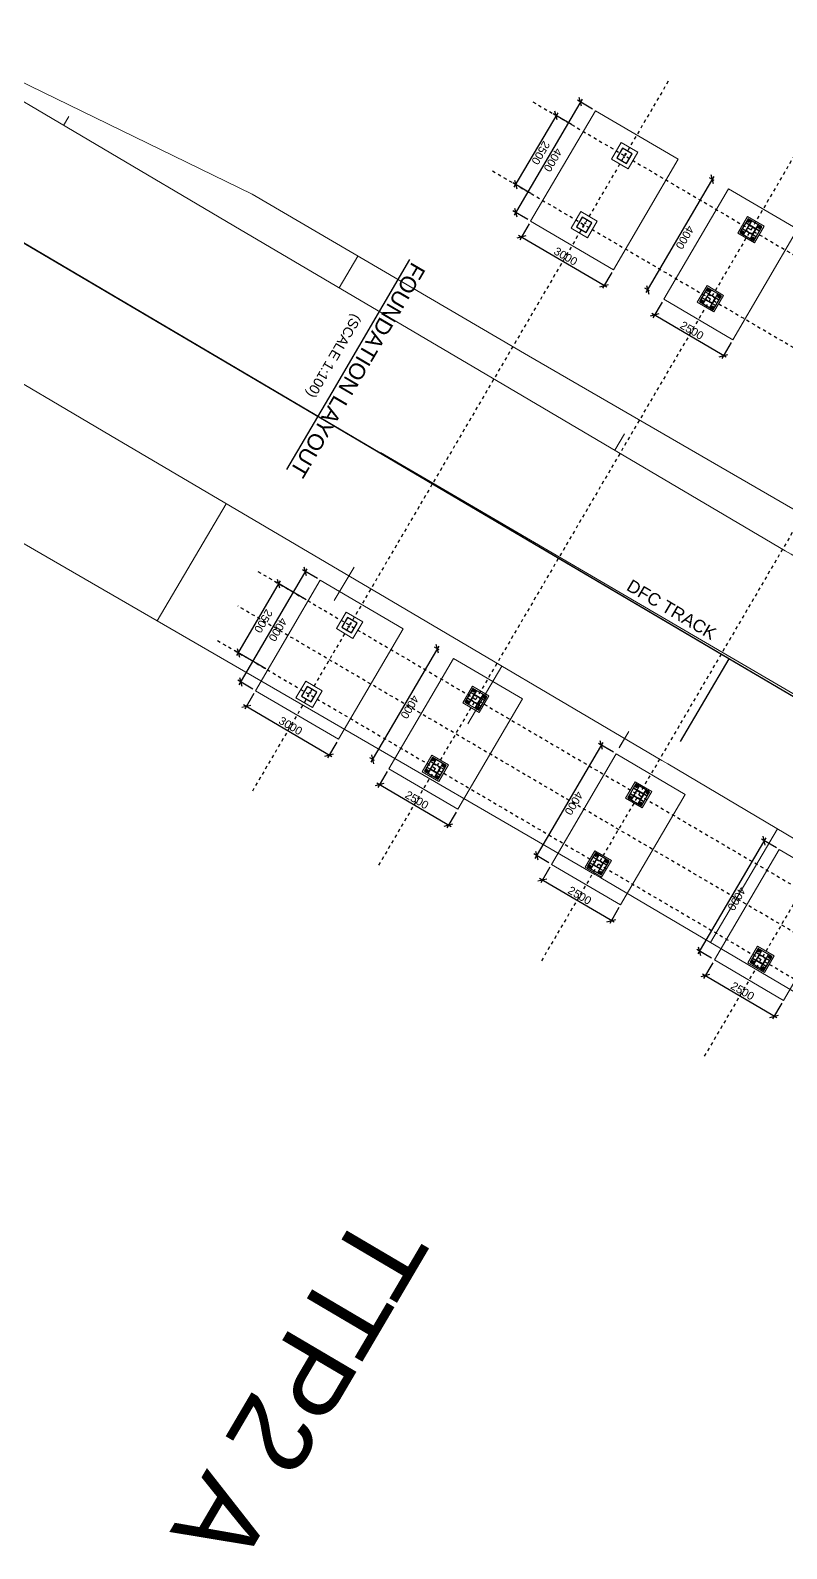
# Model space of a CAD drawing. Header units: metres. Extents: x 593990 to 610403, y 3402023 to 3411833.
# Drawn here: x 599859.04 to 599882.68, y 3408270.12 to 3408317.54 of the extents above; entities that cross this region are included whole.
import ezdxf
from ezdxf.enums import TextEntityAlignment as Align

# ---------------------------------------------------------------- set-up
doc = ezdxf.new("R2010")
doc.units = ezdxf.units.M
doc.header["$MEASUREMENT"] = 0
doc.header["$PDSIZE"] = 1
doc.linetypes.add('CENTER', pattern=[2, 1.25, -0.25, 0.25, -0.25])
doc.linetypes.add('CENTER2', pattern=[1.125, 0.75, -0.125, 0.125, -0.125])
for name, color, linetype in [('AA_P_CEN_0.05', 2, 'CENTER'), ('AA_P_CON_0.30', 1, 'Continuous'), ('AA_P_DIM_0.13', 11, 'Continuous'), ('AA_P_TEX_0.18', 30, 'Continuous'), ('AA_P_TEX_0.25', 1, 'Continuous'), ('AA_P_TEX_0.30', 1, 'Continuous'), ('col', 7, 'Continuous')]:
    doc.layers.add(name, color=color, linetype=linetype)
for name, color, linetype, lineweight in [('AA_P_CON_0.25', 1, 'Continuous', 25), ('C-ALIG-DG-LINE', 1, 'CENTER2', 70), ('C-ALIG-LABL-DG', 1, 'Continuous', 25), ('C-ALIG-LABL-DG-MARK', 1, 'Continuous', 25), ('FOOTINGS', 5, 'Continuous', 9), ('PLAN (341 Km - 361 Km)$0$PROPOSED DFCC TRACK', 1, 'Continuous', 0), ('PROPOSED DFCC TOE LINE', 18, 'Continuous', 0), ('PROPOSED DFCC TOE SLOPES', 239, 'Continuous', 0), ('PROPOSED DFCC TRACK', 1, 'Continuous', 0), ('PROPOSED FORMATION LINE - PLAN', 187, 'Continuous', 0), ('st-obj', 4, 'Continuous', 20)]:
    doc.layers.add(name, color=color, linetype=linetype, lineweight=lineweight)
doc.layers.add('stiffener', color=21, linetype='Continuous', lineweight=5, transparency=0.3)
doc.styles.add('AA-ARIAL', font='arial.ttf')
doc.styles.add('Arial', font='arial.ttf')
doc.styles.get("Standard").update_dxf_attribs({"font": 'arial.ttf'})
doc.styles.add('Style-Arial', font='arial.ttf')
doc.dimstyles.new('1-125', dxfattribs={"dimscale": 125, "dimtxt": 2.5, "dimasz": 2, "dimexe": 1, "dimexo": 1, "dimgap": 0.5, "dimtad": 1, "dimtoh": 1, "dimdec": 0, "dimzin": 0, "dimdsep": 46, "dimtxsty": 'AA-ARIAL', "dimblk": 'OBLIQUE', "dimcen": 0.09, "dimdle": 1, "dimclrd": 256, "dimclre": 256, "dimclrt": 30, "dimaunit": 1, "dimadec": 3, "dimazin": 0, "dimtfac": 1, "dimtdec": 0, "dimtofl": 0, "dimtmove": 0, "dimatfit": 3, "dimfxl": 1, "dimtolj": 1, "dimtzin": 0, "dimlwd": -1, "dimlwe": -1, "dimarcsym": 0})
doc.dimstyles.get("Standard").update_dxf_attribs({"dimtxt": 0.18, "dimasz": 0.18, "dimexe": 0.18, "dimexo": 0.0625, "dimgap": 0.09, "dimtad": 0, "dimtih": 1, "dimtoh": 1, "dimdec": 4, "dimzin": 0, "dimdsep": 46, "dimtxsty": 'Standard', "dimcen": 0.09, "dimadec": 0, "dimazin": 0, "dimtfac": 1, "dimtdec": 4, "dimtofl": 0, "dimtmove": 0, "dimatfit": 3, "dimfxl": 1, "dimtolj": 1, "dimtzin": 0, "dimarcsym": 0})

# ---------------------------------------------------------------- blocks, each defined once
blk = doc.blocks.new('_OBLIQUE')
blk.add_line((-0.5, -0.5), (0.5, 0.5))
blk = doc.blocks.new('*D23')
at = {"layer": 'AA_P_DIM_0.13', "transparency": 16777216}
for p, q in [((318899, -162288), (318899, -162943)), ((321399, -162288), (321399, -162943)), ((318799, -162843), (321499, -162843))]:
    blk.add_line(p, q, dxfattribs=at)
at = {"layer": 'Defpoints', "color": 0, "lineweight": 30, "transparency": 16777216}
for p in [(318899, -162188), (321399, -162188), (321399, -162843)]:
    blk.add_point(p, dxfattribs=at)
at = {"layer": 'AA_P_DIM_0.13', "transparency": 16777216, "xscale": 200, "yscale": 200, "zscale": 200, "rotation": 180}
blk.add_blockref('_OBLIQUE', (318899, -162843), dxfattribs=at)
at = {"layer": 'AA_P_DIM_0.13', "transparency": 16777216, "xscale": 200, "yscale": 200, "zscale": 200}
blk.add_blockref('_OBLIQUE', (321399, -162843), dxfattribs=at)
at = {"layer": 'AA_P_DIM_0.13', "color": 30, "transparency": 16777216, "insert": (320149, -162666), "char_height": 250, "attachment_point": 5, "style": 'AA-ARIAL'}
blk.add_mtext('\\A1;2500', dxfattribs=at)
blk = doc.blocks.new('A$C2C2805AD')
for points in [[(-2, 15), (32, 15)], [(15, 32), (15, -2)]]:
    blk.add_lwpolyline(points)
blk.add_circle((15, 15), 15)
blk = doc.blocks.new('600X600 N')
at = {"layer": 'AA_P_CON_0.30', "color": 1}
for points in [[(528275, -615752), (528350, -615752), (528350, -615827), (528275, -615827)], [(528675, -615752), (528750, -615752), (528750, -615827), (528675, -615827)], [(528275, -616152), (528350, -616152), (528350, -616227), (528275, -616227)], [(528675, -616152), (528750, -616152), (528750, -616227), (528675, -616227)]]:
    blk.add_lwpolyline(points, close=True, dxfattribs=at)
at = {"layer": 'AA_P_TEX_0.30', "color": 1, "ltscale": 1.5}
blk.add_lwpolyline([(528263, -616240), (528763, -616240), (528763, -615740), (528263, -615740)], close=True, dxfattribs=at)
at = {"layer": 'col', "color": 1, "ltscale": 1.5}
for p, q in [((528388, -616090), (528388, -615890)), ((528394, -615914), (528394, -616065)), ((528404, -615903), (528458, -615897)), ((528463, -615890), (528463, -615892)), ((528563, -615890), (528563, -615892)), ((528638, -615890), (528563, -615890)), ((528622, -615903), (528568, -615897)), ((528632, -615914), (528632, -616065)), ((528638, -616090), (528638, -615890)), ((528388, -616090), (528463, -616090)), ((528404, -616076), (528458, -616082)), ((528463, -616090), (528463, -616087)), ((528563, -616090), (528563, -616087)), ((528638, -616090), (528563, -616090)), ((528622, -616076), (528568, -616082))]:
    blk.add_line(p, q, dxfattribs=at)
for centre, radius, start, end in [((528405, -615914), 11, 96, 180), ((528457, -615892), 5.5, 276, 0), ((528568, -615892), 5.5, 180, 264), ((528621, -615914), 11, 0, 84), ((528405, -616065), 11, 180, 264), ((528457, -616087), 5.5, 0, 84), ((528568, -616087), 5.5, 96, 180), ((528621, -616065), 11, 276, 0)]:
    blk.add_arc(centre, radius, start, end, dxfattribs=at)
at = {"layer": 'st-obj', "color": 1, "lineweight": 0}
blk.add_lwpolyline([(528213, -616290), (528813, -616290), (528813, -615690), (528213, -615690)], close=True, dxfattribs=at)
at = {"layer": 'stiffener', "color": 1}
for p, q in [((528283, -615880), (528743, -615880)), ((528283, -615890), (528743, -615890)), ((528388, -615760), (528388, -615880)), ((528398, -615760), (528388, -615760)), ((528398, -615760), (528398, -615880)), ((528628, -615760), (528628, -615880)), ((528628, -615760), (528638, -615760)), ((528638, -615760), (528638, -615880)), ((528283, -616090), (528743, -616090)), ((528283, -616100), (528743, -616100)), ((528388, -616220), (528388, -616100)), ((528398, -616220), (528388, -616220)), ((528398, -616220), (528398, -616100)), ((528628, -616220), (528628, -616100)), ((528628, -616220), (528638, -616220)), ((528638, -616220), (528638, -616100))]:
    blk.add_line(p, q, dxfattribs=at)
for points in [[(528283, -615880), (528283, -615890)], [(528743, -615890), (528743, -615880)], [(528283, -616100), (528283, -616090)], [(528743, -616090), (528743, -616100)]]:
    blk.add_lwpolyline(points, dxfattribs=at)
at = {"layer": 'AA_P_CON_0.25', "color": 1, "xscale": -1}
blk.add_blockref('A$C2C2805AD', (528328, -615805), dxfattribs=at)
at = {"layer": 'AA_P_CON_0.25', "color": 1}
blk.add_blockref('A$C2C2805AD', (528698, -615805), dxfattribs=at)
at = {"layer": 'AA_P_CON_0.25', "color": 1, "rotation": 180}
blk.add_blockref('A$C2C2805AD', (528328, -616175), dxfattribs=at)
at = {"layer": 'AA_P_CON_0.25', "color": 1, "xscale": -1, "rotation": 180}
blk.add_blockref('A$C2C2805AD', (528698, -616175), dxfattribs=at)
blk = doc.blocks.new('*D33')
at = {"layer": 'AA_P_DIM_0.13', "transparency": 16777216}
for p, q in [((339721, -158759), (339721, -161959)), ((339249, -158859), (339821, -158859)), ((339249, -161859), (339821, -161859))]:
    blk.add_line(p, q, dxfattribs=at)
at = {"layer": 'Defpoints', "color": 0, "lineweight": 30, "transparency": 16777216}
for p in [(339149, -158859, 3009), (339149, -161859, 3009), (339721, -161859)]:
    blk.add_point(p, dxfattribs=at)
at = {"layer": 'AA_P_DIM_0.13', "transparency": 16777216, "xscale": 200, "yscale": 200, "zscale": 200}
for p, rotation in [((339721, -158859), 90), ((339721, -161859), 270)]:
    blk.add_blockref('_OBLIQUE', p, dxfattribs=dict(at, rotation=rotation))
at = {"layer": 'AA_P_DIM_0.13', "color": 30, "transparency": 16777216, "insert": (339543, -160359), "char_height": 250, "attachment_point": 5, "rotation": 90, "style": 'AA-ARIAL'}
blk.add_mtext('\\A1;3000', dxfattribs=at)
blk = doc.blocks.new('*D34')
at = {"layer": 'AA_P_DIM_0.13', "transparency": 16777216}
for p, q in [((335149, -161959), (335149, -162501)), ((339149, -161959), (339149, -162501)), ((335049, -162401), (339249, -162401))]:
    blk.add_line(p, q, dxfattribs=at)
at = {"layer": 'Defpoints', "color": 0, "lineweight": 30, "transparency": 16777216}
for p in [(335149, -161859, 3009), (339149, -161859, 3009), (339149, -162401)]:
    blk.add_point(p, dxfattribs=at)
at = {"layer": 'AA_P_DIM_0.13', "transparency": 16777216, "xscale": 200, "yscale": 200, "zscale": 200, "rotation": 180}
blk.add_blockref('_OBLIQUE', (335149, -162401), dxfattribs=at)
at = {"layer": 'AA_P_DIM_0.13', "transparency": 16777216, "xscale": 200, "yscale": 200, "zscale": 200}
blk.add_blockref('_OBLIQUE', (339149, -162401), dxfattribs=at)
at = {"layer": 'AA_P_DIM_0.13', "color": 30, "transparency": 16777216, "insert": (337149, -162224), "char_height": 250, "attachment_point": 5, "style": 'AA-ARIAL'}
blk.add_mtext('\\A1;4000', dxfattribs=at)
blk = doc.blocks.new('*D35')
at = {"layer": 'AA_P_DIM_0.13', "transparency": 16777216}
for p, q in [((339249, -154534), (339821, -154534)), ((339721, -154434), (339721, -157134)), ((339249, -157034), (339821, -157034))]:
    blk.add_line(p, q, dxfattribs=at)
at = {"layer": 'Defpoints', "color": 0, "lineweight": 30, "transparency": 16777216}
for p in [(339149, -154534, 3009), (339149, -157034, 3009), (339721, -157034)]:
    blk.add_point(p, dxfattribs=at)
at = {"layer": 'AA_P_DIM_0.13', "transparency": 16777216, "xscale": 200, "yscale": 200, "zscale": 200}
for p, rotation in [((339721, -154534), 90), ((339721, -157034), 270)]:
    blk.add_blockref('_OBLIQUE', p, dxfattribs=dict(at, rotation=rotation))
at = {"layer": 'AA_P_DIM_0.13', "color": 30, "transparency": 16777216, "insert": (339543, -155784), "char_height": 250, "attachment_point": 5, "rotation": 90, "style": 'AA-ARIAL'}
blk.add_mtext('\\A1;2500', dxfattribs=at)
blk = doc.blocks.new('*D36')
at = {"layer": 'AA_P_DIM_0.13', "transparency": 16777216}
for p, q in [((335049, -157622), (339249, -157622)), ((335149, -157554), (335149, -157722)), ((339149, -157554), (339149, -157722))]:
    blk.add_line(p, q, dxfattribs=at)
at = {"layer": 'Defpoints', "color": 0, "lineweight": 30, "transparency": 16777216}
for p in [(335149, -157454, 3009), (339149, -157454, 3009), (339149, -157622)]:
    blk.add_point(p, dxfattribs=at)
at = {"layer": 'AA_P_DIM_0.13', "transparency": 16777216, "xscale": 200, "yscale": 200, "zscale": 200, "rotation": 180}
blk.add_blockref('_OBLIQUE', (335149, -157622), dxfattribs=at)
at = {"layer": 'AA_P_DIM_0.13', "transparency": 16777216, "xscale": 200, "yscale": 200, "zscale": 200}
blk.add_blockref('_OBLIQUE', (339149, -157622), dxfattribs=at)
at = {"layer": 'AA_P_DIM_0.13', "color": 30, "transparency": 16777216, "insert": (337149, -157444), "char_height": 250, "attachment_point": 5, "style": 'AA-ARIAL'}
blk.add_mtext('\\A1;4000', dxfattribs=at)
blk = doc.blocks.new('*D37')
at = {"layer": 'AA_P_DIM_0.13', "transparency": 16777216}
for p, q in [((339249, -148634), (339821, -148634)), ((339721, -148534), (339721, -151234)), ((339249, -151134), (339821, -151134))]:
    blk.add_line(p, q, dxfattribs=at)
at = {"layer": 'Defpoints', "color": 0, "lineweight": 30, "transparency": 16777216}
for p in [(339149, -148634, 3009), (339149, -151134, 3009), (339721, -151134)]:
    blk.add_point(p, dxfattribs=at)
at = {"layer": 'AA_P_DIM_0.13', "transparency": 16777216, "xscale": 200, "yscale": 200, "zscale": 200}
for p, rotation in [((339721, -148634), 90), ((339721, -151134), 270)]:
    blk.add_blockref('_OBLIQUE', p, dxfattribs=dict(at, rotation=rotation))
at = {"layer": 'AA_P_DIM_0.13', "color": 30, "transparency": 16777216, "insert": (339543, -149884), "char_height": 250, "attachment_point": 5, "rotation": 90, "style": 'AA-ARIAL'}
blk.add_mtext('\\A1;2500', dxfattribs=at)
blk = doc.blocks.new('*D38')
at = {"layer": 'AA_P_DIM_0.13', "transparency": 16777216}
for p, q in [((335149, -151234), (335149, -151776)), ((339149, -151234), (339149, -151776)), ((335049, -151676), (339249, -151676))]:
    blk.add_line(p, q, dxfattribs=at)
at = {"layer": 'Defpoints', "color": 0, "lineweight": 30, "transparency": 16777216}
for p in [(335149, -151134, 3009), (339149, -151134, 3009), (339149, -151676)]:
    blk.add_point(p, dxfattribs=at)
at = {"layer": 'AA_P_DIM_0.13', "transparency": 16777216, "xscale": 200, "yscale": 200, "zscale": 200, "rotation": 180}
blk.add_blockref('_OBLIQUE', (335149, -151676), dxfattribs=at)
at = {"layer": 'AA_P_DIM_0.13', "transparency": 16777216, "xscale": 200, "yscale": 200, "zscale": 200}
blk.add_blockref('_OBLIQUE', (339149, -151676), dxfattribs=at)
at = {"layer": 'AA_P_DIM_0.13', "color": 30, "transparency": 16777216, "insert": (337149, -151499), "char_height": 250, "attachment_point": 5, "style": 'AA-ARIAL'}
blk.add_mtext('\\A1;4000', dxfattribs=at)
blk = doc.blocks.new('*D39')
at = {"layer": 'AA_P_DIM_0.13', "transparency": 16777216}
for p, q in [((335899, -161926), (335899, -163023)), ((338399, -161926), (338399, -163023)), ((338499, -162923), (335799, -162923))]:
    blk.add_line(p, q, dxfattribs=at)
at = {"layer": 'Defpoints', "color": 0, "lineweight": 30, "transparency": 16777216}
for p in [(335899, -161826), (338399, -161826), (335899, -162923)]:
    blk.add_point(p, dxfattribs=at)
at = {"layer": 'AA_P_DIM_0.13', "transparency": 16777216, "xscale": 200, "yscale": 200, "zscale": 200, "rotation": 180}
blk.add_blockref('_OBLIQUE', (335899, -162923), dxfattribs=at)
at = {"layer": 'AA_P_DIM_0.13', "transparency": 16777216, "xscale": 200, "yscale": 200, "zscale": 200}
blk.add_blockref('_OBLIQUE', (338399, -162923), dxfattribs=at)
at = {"layer": 'AA_P_DIM_0.13', "color": 30, "transparency": 16777216, "insert": (337149, -162746), "char_height": 250, "attachment_point": 5, "style": 'AA-ARIAL'}
blk.add_mtext('\\A1;2500', dxfattribs=at)
blk = doc.blocks.new('*D40')
at = {"layer": 'AA_P_DIM_0.13', "transparency": 16777216}
for p, q in [((339249, -142734), (339821, -142734)), ((339721, -142634), (339721, -145334)), ((339249, -145234), (339821, -145234))]:
    blk.add_line(p, q, dxfattribs=at)
at = {"layer": 'Defpoints', "color": 0, "lineweight": 30, "transparency": 16777216}
for p in [(339149, -142734, 3009), (339149, -145234, 3009), (339721, -145234)]:
    blk.add_point(p, dxfattribs=at)
at = {"layer": 'AA_P_DIM_0.13', "transparency": 16777216, "xscale": 200, "yscale": 200, "zscale": 200}
for p, rotation in [((339721, -142734), 90), ((339721, -145234), 270)]:
    blk.add_blockref('_OBLIQUE', p, dxfattribs=dict(at, rotation=rotation))
at = {"layer": 'AA_P_DIM_0.13', "color": 30, "transparency": 16777216, "insert": (339543, -143984), "char_height": 250, "attachment_point": 5, "rotation": 90, "style": 'AA-ARIAL'}
blk.add_mtext('\\A1;2500', dxfattribs=at)
blk = doc.blocks.new('*D41')
at = {"layer": 'AA_P_DIM_0.13', "transparency": 16777216}
for p, q in [((335149, -145334), (335149, -145876)), ((339149, -145334), (339149, -145876)), ((335049, -145776), (339249, -145776))]:
    blk.add_line(p, q, dxfattribs=at)
at = {"layer": 'Defpoints', "color": 0, "lineweight": 30, "transparency": 16777216}
for p in [(335149, -145234, 3009), (339149, -145234, 3009), (339149, -145776)]:
    blk.add_point(p, dxfattribs=at)
at = {"layer": 'AA_P_DIM_0.13', "transparency": 16777216, "xscale": 200, "yscale": 200, "zscale": 200, "rotation": 180}
blk.add_blockref('_OBLIQUE', (335149, -145776), dxfattribs=at)
at = {"layer": 'AA_P_DIM_0.13', "transparency": 16777216, "xscale": 200, "yscale": 200, "zscale": 200}
blk.add_blockref('_OBLIQUE', (339149, -145776), dxfattribs=at)
at = {"layer": 'AA_P_DIM_0.13', "color": 30, "transparency": 16777216, "insert": (337149, -145599), "char_height": 250, "attachment_point": 5, "style": 'AA-ARIAL'}
blk.add_mtext('\\A1;4000', dxfattribs=at)
blk = doc.blocks.new('*D15')
at = {"layer": 'AA_P_DIM_0.13', "transparency": 16777216}
for p, q in [((322721, -158759), (322721, -161959)), ((322249, -158859), (322821, -158859)), ((322249, -161859), (322821, -161859))]:
    blk.add_line(p, q, dxfattribs=at)
at = {"layer": 'Defpoints', "color": 0, "lineweight": 30, "transparency": 16777216}
for p in [(322149, -158859, 3009), (322149, -161859, 3009), (322721, -161859)]:
    blk.add_point(p, dxfattribs=at)
at = {"layer": 'AA_P_DIM_0.13', "transparency": 16777216, "xscale": 200, "yscale": 200, "zscale": 200}
for p, rotation in [((322721, -158859), 90), ((322721, -161859), 270)]:
    blk.add_blockref('_OBLIQUE', p, dxfattribs=dict(at, rotation=rotation))
at = {"layer": 'AA_P_DIM_0.13', "color": 30, "transparency": 16777216, "insert": (322543, -160359), "char_height": 250, "attachment_point": 5, "rotation": 90, "style": 'AA-ARIAL'}
blk.add_mtext('\\A1;3000', dxfattribs=at)
blk = doc.blocks.new('*D16')
at = {"layer": 'AA_P_DIM_0.13', "transparency": 16777216}
for p, q in [((318149, -161959), (318149, -162501)), ((322149, -161959), (322149, -162501)), ((318049, -162401), (322249, -162401))]:
    blk.add_line(p, q, dxfattribs=at)
at = {"layer": 'Defpoints', "color": 0, "lineweight": 30, "transparency": 16777216}
for p in [(318149, -161859, 3009), (322149, -161859, 3009), (322149, -162401)]:
    blk.add_point(p, dxfattribs=at)
at = {"layer": 'AA_P_DIM_0.13', "transparency": 16777216, "xscale": 200, "yscale": 200, "zscale": 200, "rotation": 180}
blk.add_blockref('_OBLIQUE', (318149, -162401), dxfattribs=at)
at = {"layer": 'AA_P_DIM_0.13', "transparency": 16777216, "xscale": 200, "yscale": 200, "zscale": 200}
blk.add_blockref('_OBLIQUE', (322149, -162401), dxfattribs=at)
at = {"layer": 'AA_P_DIM_0.13', "color": 30, "transparency": 16777216, "insert": (320149, -162224), "char_height": 250, "attachment_point": 5, "style": 'AA-ARIAL'}
blk.add_mtext('\\A1;4000', dxfattribs=at)
blk = doc.blocks.new('*D17')
at = {"layer": 'AA_P_DIM_0.13', "transparency": 16777216}
for p, q in [((322249, -154534), (322821, -154534)), ((322721, -154434), (322721, -157134)), ((322249, -157034), (322821, -157034))]:
    blk.add_line(p, q, dxfattribs=at)
at = {"layer": 'Defpoints', "color": 0, "lineweight": 30, "transparency": 16777216}
for p in [(322149, -154534, 3009), (322149, -157034, 3009), (322721, -157034)]:
    blk.add_point(p, dxfattribs=at)
at = {"layer": 'AA_P_DIM_0.13', "transparency": 16777216, "xscale": 200, "yscale": 200, "zscale": 200}
for p, rotation in [((322721, -154534), 90), ((322721, -157034), 270)]:
    blk.add_blockref('_OBLIQUE', p, dxfattribs=dict(at, rotation=rotation))
at = {"layer": 'AA_P_DIM_0.13', "color": 30, "transparency": 16777216, "insert": (322543, -155784), "char_height": 250, "attachment_point": 5, "rotation": 90, "style": 'AA-ARIAL'}
blk.add_mtext('\\A1;2500', dxfattribs=at)
blk = doc.blocks.new('*D18')
at = {"layer": 'AA_P_DIM_0.13', "transparency": 16777216}
for p, q in [((318049, -157622), (322249, -157622)), ((318149, -157554), (318149, -157722)), ((322149, -157554), (322149, -157722))]:
    blk.add_line(p, q, dxfattribs=at)
at = {"layer": 'Defpoints', "color": 0, "lineweight": 30, "transparency": 16777216}
for p in [(318149, -157454, 3009), (322149, -157454, 3009), (322149, -157622)]:
    blk.add_point(p, dxfattribs=at)
at = {"layer": 'AA_P_DIM_0.13', "transparency": 16777216, "xscale": 200, "yscale": 200, "zscale": 200, "rotation": 180}
blk.add_blockref('_OBLIQUE', (318149, -157622), dxfattribs=at)
at = {"layer": 'AA_P_DIM_0.13', "transparency": 16777216, "xscale": 200, "yscale": 200, "zscale": 200}
blk.add_blockref('_OBLIQUE', (322149, -157622), dxfattribs=at)
at = {"layer": 'AA_P_DIM_0.13', "color": 30, "transparency": 16777216, "insert": (320149, -157444), "char_height": 250, "attachment_point": 5, "style": 'AA-ARIAL'}
blk.add_mtext('\\A1;4000', dxfattribs=at)
blk = doc.blocks.new('A$Ce50dc563')
h = blk.add_hatch(color=1)
h.dxf.hatch_style = 1
h.paths.add_polyline_path([(-39, 0), (-55, 0), (-55, -16, 0.414214)])
h.paths.add_polyline_path([(-39, 0, 0.414214), (-55, 16), (-55, 0)])
h.paths.add_polyline_path([(-55, 0), (-55, 16, 0.414214), (-71, 0)])
h.paths.add_polyline_path([(-71, 0, 0.414214), (-55, -16), (-55, 0)])
h = blk.add_hatch(color=1)
h.dxf.hatch_style = 1
h.paths.add_polyline_path([(71, 0), (55, 0), (55, -16, 0.414214)])
h.paths.add_polyline_path([(71, 0, 0.414214), (55, 16), (55, 0)])
h.paths.add_polyline_path([(55, 0), (55, 16, 0.414214), (39, 0)])
h.paths.add_polyline_path([(39, 0, 0.414214), (55, -16), (55, 0)])
at = {"color": 1, "linetype": 'CENTER', "lineweight": 5}
for p, q in [((-30, 0), (-80, 0)), ((-55, -25), (-55, 25)), ((80, 0), (30, 0)), ((55, -25), (55, 25))]:
    blk.add_line(p, q, dxfattribs=at)
at = {"color": 1}
blk.add_lwpolyline([(175, -175), (175, 175), (-175, 175), (-175, -175)], close=True, dxfattribs=at)
for centre in [(-55, 0), (55, 0)]:
    blk.add_circle(centre, 16, dxfattribs=at)
at = {"layer": 'st-obj', "color": 1, "lineweight": 0}
blk.add_lwpolyline([(-300, 300), (-300, -300), (300, -300), (300, 300)], close=True, dxfattribs=at)
blk = doc.blocks.new('*D68')
at = {"layer": 'Defpoints', "color": 0, "transparency": 16777216}
for p in [(599871.978, 3408342.939), (599854.581, 3408313.396), (599854.581, 3408313.396)]:
    blk.add_point(p, dxfattribs=at)
at = {"layer": 'PROPOSED DFCC TRACK', "color": 0, "lineweight": -2, "transparency": 16777216}
for p, q in [((599870.709, 3408340.785), (599863.861, 3408329.156)), ((599855.849, 3408315.55), (599862.697, 3408327.179))]:
    blk.add_line(p, q, dxfattribs=at)
at = {"layer": 'PROPOSED DFCC TRACK', "color": 0, "transparency": 16777216}
for points in [[(599870.35, 3408340.997), (599871.068, 3408340.574), (599871.978, 3408342.939)], [(599855.49, 3408315.761), (599856.208, 3408315.339), (599854.581, 3408313.396)]]:
    blk.add_solid(points, dxfattribs=at)
at = {"layer": 'PROPOSED DFCC TRACK', "color": 0, "lineweight": 0, "transparency": 16777216, "insert": (599863.279, 3408328.168), "char_height": 2, "attachment_point": 5, "rotation": 149, "style": 'Style-Arial'}
blk.add_mtext('\\A1;34.285m', dxfattribs=at)
blk = doc.blocks.new('TerminatorOpen_0.5')
at = {"color": 0, "linetype": 'ByBlock', "lineweight": -2}
for q in [(-1, 0.25), (-1, 0), (-1, -0.25)]:
    blk.add_line((0, 0), q, dxfattribs=at)
blk = doc.blocks.new('sdf')
at = {"layer": 'AA_P_CEN_0.05', "ltscale": 1.5}
for p, q in [((318898.6, -163679), (318898.6, -132261.2)), ((321398.6, -163679), (321398.6, -132261.2)), ((335898.6, -163679), (335898.6, -132261.2)), ((337148.6, -132261.2), (337148.6, -163679)), ((338398.6, -163679), (338398.6, -132261.2))]:
    blk.add_line(p, q, dxfattribs=at)
for points in [[(316206.1, -143983.9), (341995.7, -143983.9)], [(316206.1, -149883.9), (341995.7, -149883.9)], [(316206.1, -155783.9), (341995.7, -155783.9)], [(316205.4, -160358.9), (341995.7, -160358.9)]]:
    blk.add_lwpolyline(points, dxfattribs=at)
at = {"layer": 'FOOTINGS', "linetype": 'Continuous', "lineweight": 9}
for points in [[(335148.6, -145233.9), (339148.6, -145233.9), (339148.6, -142733.9), (335148.6, -142733.9)], [(335148.6, -151133.9), (339148.6, -151133.9), (339148.6, -148633.9), (335148.6, -148633.9)], [(318148.6, -157033.9), (322148.6, -157033.9), (322148.6, -154533.9), (318148.6, -154533.9)], [(335148.6, -157033.9), (339148.6, -157033.9), (339148.6, -154533.9), (335148.6, -154533.9)], [(318148.6, -161858.9), (322148.6, -161858.9), (322148.6, -158858.9), (318148.6, -158858.9)], [(335148.6, -161858.9), (339148.6, -161858.9), (339148.6, -158858.9), (335148.6, -158858.9)]]:
    blk.add_lwpolyline(points, close=True, dxfattribs=at)
at = {"layer": 'PLAN (341 Km - 361 Km)$0$PROPOSED DFCC TRACK', "linetype": 'Continuous', "lineweight": 0, "flags": 128}
blk.add_lwpolyline([(330681.6, -132954.8), (330683.8, -133276.3), (330720.3, -142026.2), (330740.5, -150776.2), (330749.7, -159526.1), (330750.9, -162249.7)], dxfattribs=at)
at = {"color": 3}
for p in [(318898.6, -160358.9), (321398.6, -160358.9), (335898.6, -160358.9), (338398.6, -160358.9)]:
    blk.add_blockref('A$Ce50dc563', p, dxfattribs=at)
at = {"layer": 'FOOTINGS', "color": 4, "linetype": 'Continuous', "lineweight": 9, "rotation": 270}
for p in [(954388.1, 384529), (951888.1, 378629), (954388.1, 378629), (934888.1, 372729), (937388.1, 372729), (951888.1, 372729), (954388.1, 372729)]:
    blk.add_blockref('600X600 N', p, dxfattribs=at)
at = {"layer": 'AA_P_TEX_0.18'}
blk.add_text('DFC TRACK', height=390.62, rotation=89.73936, dxfattribs=at).set_placement((330572.6, -153485.1))
at = {"layer": 'AA_P_TEX_0.18', "style": 'AA-ARIAL'}
blk.add_text('(SCALE 1:100)', height=312.5, dxfattribs=at).set_placement((328894.4, -164871.6, 286757.8), align=Align.TOP_CENTER)
at = {"layer": 'AA_P_TEX_0.25', "insert": (328802, -163916.9, 234893.2), "char_height": 500, "width": 15404.698, "attachment_point": 2, "style": 'AA-ARIAL'}
blk.add_mtext('{\\L FOUNDATION LAYOUT}', dxfattribs=at)
at = {"layer": 'AA_P_DIM_0.13', "color": 6}
for p1, p2, distance, picture, middle in [((339148.6, -142733.9, 3008.7), (339148.6, -145233.9, 3008.7), 572.5, '*D40', (339543.5, -143983.9)), ((335148.6, -145233.9, 3008.7), (339148.6, -145233.9, 3008.7), -542.4, '*D41', (337148.6, -145598.7)), ((339148.6, -148633.9, 3008.7), (339148.6, -151133.9, 3008.7), 572.5, '*D37', (339543.5, -149883.9)), ((335148.6, -151133.9, 3008.7), (339148.6, -151133.9, 3008.7), -542.4, '*D38', (337148.6, -151498.7)), ((322148.6, -154533.9, 3008.7), (322148.6, -157033.9, 3008.7), 572.5, '*D17', (322543.5, -155783.9)), ((339148.6, -154533.9, 3008.7), (339148.6, -157033.9, 3008.7), 572.5, '*D35', (339543.5, -155783.9)), ((318148.6, -157454.2, 3008.7), (322148.6, -157454.2, 3008.7), -167.8, '*D18', (320148.6, -157444.4)), ((335148.6, -157454.2, 3008.7), (339148.6, -157454.2, 3008.7), -167.8, '*D36', (337148.6, -157444.4)), ((322148.6, -158858.9, 3008.7), (322148.6, -161858.9, 3008.7), 572.5, '*D15', (322543.4, -160358.9)), ((339148.6, -158858.9, 3008.7), (339148.6, -161858.9, 3008.7), 572.5, '*D33', (339543.4, -160358.9)), ((318148.6, -161858.9, 3008.7), (322148.6, -161858.9, 3008.7), -542.4, '*D16', (320148.6, -162223.7)), ((335148.6, -161858.9, 3008.7), (339148.6, -161858.9, 3008.7), -542.4, '*D34', (337148.6, -162223.7))]:
    dim = blk.add_aligned_dim(p1=p1, p2=p2, distance=distance, dimstyle='1-125', override={"dimscale": 100}, dxfattribs=at)
    dim.commit()
    dim.dimension.update_dxf_attribs({"geometry": picture, "text_midpoint": middle})
dim = blk.add_linear_dim(base=(335898.6, -162923.3), p1=(338398.6, -161826.2), p2=(335898.6, -161826.2), angle=180, dimstyle='1-125', override={"dimscale": 100}, dxfattribs=at)
dim.commit()
dim.dimension.update_dxf_attribs({"geometry": '*D39', "text_midpoint": (337148.6, -162745.7)})
dim = blk.add_linear_dim(base=(321398.6, -162843.3), p1=(318898.6, -162188.1), p2=(321398.6, -162188.1), dimstyle='1-125', override={"dimscale": 100}, dxfattribs=at)
dim.commit()
dim.dimension.update_dxf_attribs({"geometry": '*D23', "text_midpoint": (320148.6, -162665.7)})

msp = doc.modelspace()

# ---------------------------------------------------------------- linework, layer by layer
at = {"layer": 'C-ALIG-DG-LINE', "color": 1, "linetype": 'Continuous', "lineweight": 30, "flags": 128}
for points in [[(599880.8744, 3408297.912), (599829.9299, 3408327.9117)], [(599907.583, 3408282.2388), (599905.911, 3408283.2137), (599904.2395, 3408284.1896), (599902.5685, 3408285.1663), (599900.898, 3408286.1437), (599899.2279, 3408287.1219), (599897.5582, 3408288.1007), (599895.8888, 3408289.0802), (599894.2197, 3408290.0601), (599892.551, 3408291.0406), (599890.8824, 3408292.0214), (599889.2141, 3408293.0026), (599887.5459, 3408293.9842), (599885.8779, 3408294.9659), (599884.21, 3408295.9478), (599882.5422, 3408296.9299), (599880.8744, 3408297.912)]]:
    msp.add_lwpolyline(points, dxfattribs=at)
at = {"layer": 'C-ALIG-LABL-DG-MARK', "color": 1, "linetype": 'Continuous', "lineweight": 25}
msp.add_line((599880.8744, 3408297.912), (599879.3521, 3408295.3269), dxfattribs=at)
at = {"layer": 'PROPOSED DFCC TOE LINE'}
for p, q in [((599860.2384, 3408314.8525), (599860.073, 3408314.5715)), ((599868.6899, 3408309.4972), (599869.2749, 3408310.4907)), ((599877.6113, 3408304.94), (599877.3069, 3408304.423)), ((599865.1608, 3408302.7556), (599863.0044, 3408299.0936)), ((599872.7178, 3408295.8834), (599873.7777, 3408297.6813)), ((599882.3899, 3408292.5989), (599880.2951, 3408289.0537))]:
    msp.add_line(p, q, dxfattribs=at)
at = {"layer": 'PROPOSED DFCC TOE LINE', "lineweight": 0, "flags": 128}
msp.add_lwpolyline([(599856.9585, 3408316.8109), (599865.9778, 3408312.42), (599874.6089, 3408307.3696), (599883.2657, 3408302.363), (599883.4548, 3408302.2548), (599890.8814, 3408297.978), (599891.9276, 3408297.3698), (599898.2816, 3408293.6636), (599900.5553, 3408292.3282), (599905.6674, 3408289.3318), (599909.1726, 3408287.2785)], dxfattribs=at)
at = {"layer": 'PROPOSED DFCC TOE LINE', "flags": 128}
msp.add_lwpolyline([(599911.2114, 3408270.8719), (599906.443, 3408273.6367), (599902.5519, 3408275.9259), (599899.0408, 3408277.9971), (599893.9259, 3408281.0221), (599891.6521, 3408282.3694), (599885.3028, 3408286.1079), (599884.2588, 3408286.7227), (599876.868, 3408291.0692), (599876.6794, 3408291.1784), (599868.0247, 3408296.1886), (599859.3691, 3408301.1971), (599850.7176, 3408306.2127)], dxfattribs=at)
at = {"layer": 'PROPOSED DFCC TOE SLOPES', "flags": 128}
for points in [[(599869.1599, 3408300.7747), (599868.5336, 3408299.7293)], [(599869.1616, 3408300.7737), (599868.536, 3408299.7279)], [(599877.7432, 3408295.6398), (599877.4418, 3408295.1361)], [(599877.7473, 3408295.6373), (599877.4466, 3408295.1332)]]:
    msp.add_lwpolyline(points, dxfattribs=at)
at = {"layer": 'PROPOSED DFCC TRACK', "linetype": 'Continuous', "lineweight": 30}
msp.add_line((599880.8916, 3408297.9021), (599829.9341, 3408327.9094), dxfattribs=at)
at = {"layer": 'PROPOSED DFCC TRACK', "linetype": 'Continuous', "lineweight": 30, "flags": 128}
msp.add_lwpolyline([(599932.7659, 3408267.753), (599926.2464, 3408271.4608), (599919.741, 3408275.1929), (599913.2475, 3408278.9459), (599906.7642, 3408282.7163), (599900.289, 3408286.5006), (599893.8198, 3408290.2953), (599887.3547, 3408294.097), (599880.8916, 3408297.9021)], dxfattribs=at)
at = {"layer": 'PROPOSED FORMATION LINE - PLAN', "flags": 128}
for points in [[(599908.4904, 3408286.1086), (599904.9811, 3408288.1578), (599899.8661, 3408291.1528), (599897.5912, 3408292.4874), (599891.2483, 3408296.215), (599890.2052, 3408296.8287), (599882.8198, 3408301.1766), (599882.6321, 3408301.2871), (599874.0151, 3408306.3614), (599865.3982, 3408311.4356), (599856.7812, 3408316.5099)], [(599908.5149, 3408277.2006), (599904.6241, 3408279.4792), (599901.1129, 3408281.5413), (599895.9969, 3408284.5541), (599893.7223, 3408285.8962), (599887.3825, 3408289.6433), (599886.3402, 3408290.26), (599878.9634, 3408294.6277), (599878.7757, 3408294.7382), (599870.1587, 3408299.8125), (599861.5418, 3408304.8867), (599852.9248, 3408309.961)]]:
    msp.add_lwpolyline(points, dxfattribs=at)

# ---------------------------------------------------------------- block references
at = {"color": 3, "xscale": 0.0009999999999999968, "yscale": 0.0009999999999999968, "zscale": 0.0009999999999999968, "rotation": 239.6193399331406}
msp.add_blockref('sdf', (600177.2341, 3408507.6337), dxfattribs=at)

# ---------------------------------------------------------------- dimensions: what is measured, and where the dimension line sits
at = {"layer": 'PROPOSED DFCC TRACK', "color": 10, "lineweight": 0}
dim = msp.add_aligned_dim(p1=(599871.9779, 3408342.9393), p2=(599854.5807, 3408313.3958), distance=0, dimstyle='Standard', override={"dimtxt": 2, "dimasz": 2.5, "dimexe": 0.125, "dimexo": 0.125, "dimgap": 0.125, "dimtad": 1, "dimtih": 0, "dimtoh": 0, "dimdec": 3, "dimzin": 11, "dimpost": 'm', "dimtxsty": 'Style-Arial', "dimsah": 1, "dimadec": 4, "dimazin": 3, "dimtmove": 2, "dimatfit": 1, "dimldrblk": 'TerminatorOpen_0.5', "dimfrac": 2, "dimtzin": 11}, dxfattribs=at)
dim.commit()
dim.dimension.update_dxf_attribs({"geometry": '*D68', "text_midpoint": (599863.2793, 3408328.1676), "text_rotation": 149})

# ---------------------------------------------------------------- next in the draw order: texts
at = {"layer": 'C-ALIG-LABL-DG', "color": 1, "linetype": 'Continuous', "lineweight": 25, "insert": (599847.9423, 3408241.988), "char_height": 2.5, "width": 44.550921, "attachment_point": 6, "rotation": 239.50738, "style": 'Arial', "bg_fill": 3, "box_fill_scale": 1.04, "bg_fill_color": 256, "bg_fill_true_color": 13158600, "bg_fill_transparency": 0}
msp.add_mtext('TTP2 AT CH: 1244+125.604', dxfattribs=at)

doc.saveas('drawing.dxf')
